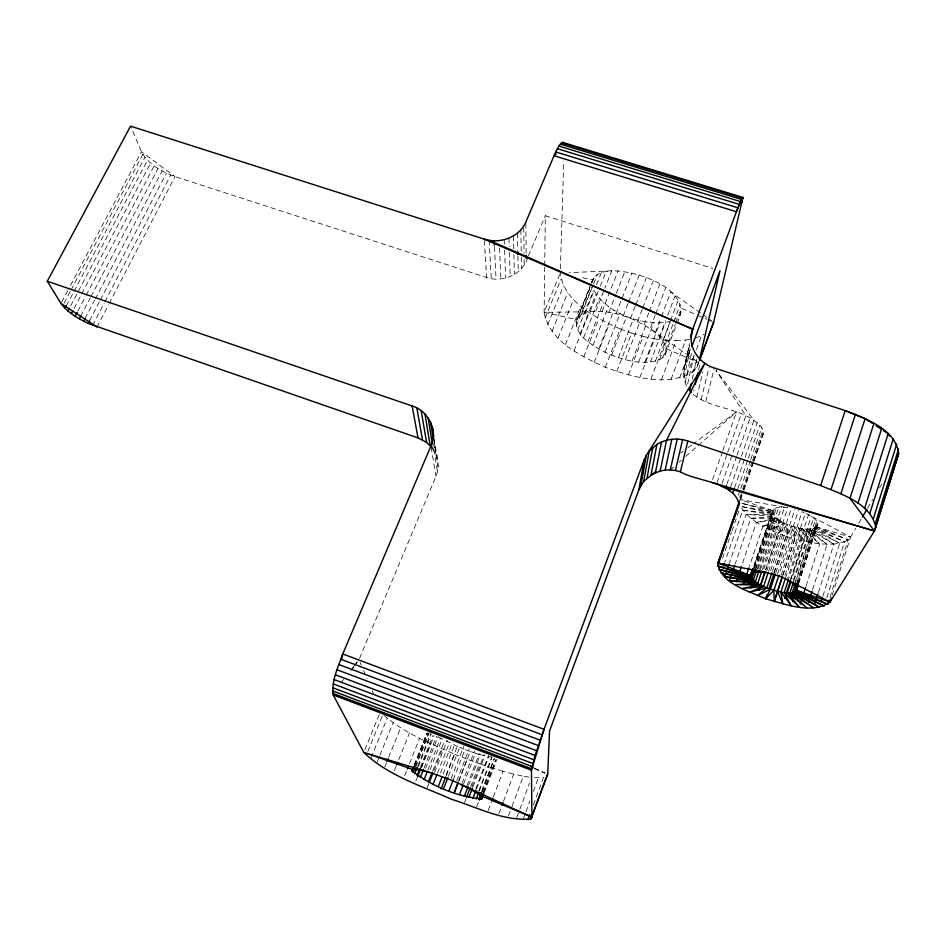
<?xml version="1.0" encoding="UTF-8"?>
<svg xmlns="http://www.w3.org/2000/svg" width="946" height="946" viewBox="0 0 946 946"><rect width="100%" height="100%" fill="white"/><g stroke="black" fill="none" stroke-linecap="round" stroke-linejoin="round"><path stroke-width="0.71" stroke-dasharray="4.73 3.55" d="M782.91 575.263L794.794 539.185L794.853 526.887C780.19 525.243 757.048 504.135 787.829 507.73L739.914 499.512L772.48 510.568L753.288 567.541M544.683 266.973L544.139 312.357L590.103 311.719C611.282 309.614 632.507 317.312 650.02 328.806C659.752 334.222 674.616 351.794 659.539 359.716C641.506 366.149 621.723 359.61 604.979 352.243C593 345.515 573.903 335.925 576.646 319.547L590.919 283.954M544.707 265.507L545.298 215.735L712.953 268.451M676.934 323.307C696.008 289.381 635.925 270.284 611.802 270.804L569.09 272.661M560.387 268.629L563.781 160.938M694.057 355.081L687.092 386.559C679.299 372.972 687.553 357.47 689.421 343.54M774.384 572.543L786.327 536.536L787.923 524.522L778.061 533.461L766.059 569.421M753.986 460.903L763.138 434.403C764.344 426.504 755.771 421.585 750.131 417.872C732.239 407.253 709.169 407.596 692.957 394.139L693.95 389.882M359.563 658.357L435.952 476.335C441.191 464.391 435.432 451.514 434.285 439.37M684.088 368.774L689.468 344.699M683.674 373.28L689.587 345.385M684.041 377.821L690.568 347.288M685.188 382.279L691.739 352.078M692.283 379.145L696.788 359.208M698.562 370.028L700.217 362.933M696.788 397.249L702.878 371.813M591.77 283.15C592.917 273.796 603.903 271.159 611.802 270.804L604.837 288.317M701.092 399.791L709.074 367.391M705.763 401.719L714.336 367.97M784.932 575.428L805.424 513.146C829.949 524.368 811.798 533.721 794.853 526.887L779.35 573.796M826.804 597.706L844.553 541.822L848.207 539.74L850.584 537.103L855.763 528.282M829.961 597.304L848.207 539.74L816.552 526.946L798.341 582.902M832.22 595.105L850.584 537.103L808.499 514.742L787.616 578.396M818.373 592.574L833.864 544.163L844.553 541.822L815.133 527.821L796.946 583.67M822.89 596.122L839.729 543.3L813.217 528.447L795.953 581.4M812.508 589.819L827.111 544.388L808.144 528.956L791.79 578.917M806.063 586.012L819.65 543.974L805.093 528.814L788.739 578.692M798.282 582.31L817.545 523.103M798.483 583.434L811.656 542.945L801.818 528.412L785.901 576.824M798.59 583.54L817.77 524.557M790.407 580.052L811.242 516.421M791.01 578.905L803.308 541.337L798.377 527.762L782.898 574.73M793.245 580.336L813.56 518.136M794.072 580.288L810.876 528.838L839.729 543.3M795.148 581.991L815.417 519.851M796.993 582.204L816.753 521.518M777.506 573.986L798.554 510.367M781.077 575.334L802.078 511.68L804.313 512.661M770.671 570.485L791.341 508.38M772.362 571.372L787.923 524.522M773.852 572.827L794.947 509.255M775.815 572.673L791.341 525.787L794.794 539.185L819.65 543.974L833.864 544.163L810.876 528.838M762.37 569.539L778.972 519.91L756.41 522.358L746.146 514.234L740.434 506.37L772.243 511.881L753.548 567.364M763.8 569.279L784.506 507.352M765.562 569.776L781.668 521.542L762.937 526.295L756.41 522.358L741.83 565.27M766.686 571.136L787.368 509.114M768.601 571.313L784.672 523.091L770.21 530.02L762.937 526.295L749.386 566.394M754.4 568.522L774.597 508.522M755.286 568.83L773.426 514.908L742.681 510.225L724.932 561.806M755.748 569.35L776.441 507.848M757.178 569.031L774.809 516.563L746.146 514.234L729.472 562.882M758.042 569.054L778.735 507.411M759.555 569.279L776.666 518.242L750.769 518.313L735.137 564.064M760.277 570.438L781.455 507.245M753.572 567.919L773.272 509.445M754.376 567.34L772.563 513.335L740.434 506.37M739.701 497.478L740.647 494.734M742.551 489.236L752.046 461.754M752.519 460.383L762.973 430.146M740.233 499.559L743.071 491.329M743.544 489.969L753.016 462.547M753.489 461.175L763.434 432.381M740.493 499.961L743.39 491.589M743.863 490.205L753.501 462.298M722.496 558.388L731.471 532.373M731.944 531.013L739.488 509.102M734.604 487.663L744.691 458.668M745.176 457.285L757.178 422.756M737.797 488.715L747.848 459.756M748.333 458.372L759.815 425.274M738.4 495.231L740.304 489.721M740.789 488.349L750.32 460.808M750.793 459.425L761.755 427.758M730.785 486.622L740.907 457.592M741.392 456.209L753.927 420.272L716.098 370.3M722.094 483.418L745.897 415.637L715.956 370.418M726.906 484.269L736.579 456.599M737.064 455.215L750.131 417.872M716.962 482.756L727.19 453.725M727.687 452.342L741.321 413.615M712.598 479.575L722.366 451.94M722.862 450.556L736.544 411.865L693.773 443.426M740.411 498.116L742.882 491.199M743.379 489.815L753.253 462.109M753.749 460.726L763.138 434.403M533.402 804.857L543.406 777.659L531.593 777.541M559.701 274.411L544.139 312.357C549.39 341.589 581.033 355.98 605.322 367.308C632.448 376.851 665.653 387.363 692.555 372.121L697.119 359.716M692.555 372.121L696.587 367.828L699.047 361.124M685.282 364.423L690.391 350.635M523.434 818.503L525.42 813.099M525.917 811.751L529.902 800.966M533.378 791.518L538.357 778.026M686.843 375.491L693.915 356.323M696.445 349.476L701.494 335.783L703.8 334.328M516.729 817.64L519.295 810.722M519.803 809.338L529.535 783.063M679.618 377.892L690.71 347.962M508.475 816.008L511.538 807.778M512.046 806.406L523.292 776.205L530.209 777.316M671.092 379.299L685.696 340.087L689.965 339.259M664.979 355.105L676.414 324.691M498.873 813.619L501.427 806.808M503.473 801.357L513.69 774.088L523.292 776.205M661.467 379.677L676.071 340.69L685.696 340.087M662.815 340.974L669.981 322.007M670.489 320.647L678.164 300.331M655.412 361.195L670.383 321.557C641.92 326.169 606.705 314.261 592.515 288.057M488.183 810.533L491.258 802.409M493.304 796.993L503.012 771.25L513.69 774.088M650.978 379.05L665.617 340.264L676.071 340.69M659.539 359.716L673.505 322.669M673.694 321.959L680.316 304.399M662.768 357.671L675.267 324.431M675.728 323.236L681.345 308.266L696.161 314.663M681.262 311.837L680.056 315.006L675.633 319.192M483.17 792.724L495.68 759.768M483.453 792.452L495.846 759.815M484.305 792.523L496.993 759.236M659.516 336.894L665.688 320.599M667.746 315.172L674.959 296.157M650.47 362.082L665.428 322.586M476.477 788.988L488.81 756.682L492.204 757.19M478.842 790.88L491.991 756.351M479.35 790.951L491.695 758.538M655.211 332.803L660.911 317.844M661.431 316.484L670.749 291.995L701.743 313.824M481.68 791.246L494.25 758.195M644.841 362.377L659.811 323.012M482.034 791.199L494.403 758.68M476.654 806.832L478.7 801.451M482.283 792.015L491.506 767.762L503.012 771.25M639.874 377.454L654.549 338.822L665.617 340.264M468.507 785.452L480.32 754.672L488.81 756.682M632.117 361.135L647.123 321.995M464.521 802.61L466.071 798.59M470.694 786.504L479.433 763.694L491.506 767.762M628.392 374.912L643.138 336.433L654.549 338.822M471.888 786.788L484.234 754.541M473 786.705L484.813 755.842M655.223 315.184L650.02 328.806L698.798 362.72L696.587 367.828M655.755 313.824L665.641 287.939M475.708 788.964L488.503 755.452M638.68 362.058L653.662 322.811M462.015 783.43L474.466 751.124M625.306 359.657L640.359 320.599M463.611 783.927L475.436 753.205L480.32 754.672M466.946 785.819L479.35 753.536M644.072 325.01L648.779 312.736M649.311 311.376L659.776 284.107M618.412 357.647L633.513 318.66M456.717 781.018L469.204 748.712M458.786 780.556L467.052 759.153L479.433 763.694M616.792 371.506L631.621 333.122L643.138 336.433M458.574 781.786L470.28 751.479L475.436 753.205M637.509 321.51L642.251 309.236M642.772 307.876L653.296 280.607M611.577 355.164L626.737 316.2M448.404 776.299L459.638 747.435L437.892 736.816M451.171 778.676L463.706 746.37M630.521 318.412L635.274 306.137M635.807 304.778L646.378 277.533M453.24 779.811L464.971 749.539L470.28 751.479M440.493 773.024L452.566 742.137M604.979 352.243L620.198 313.303M443.118 774.065L454.387 745.2M623.284 315.787L628.061 303.536M628.593 302.176L639.212 274.955M446.063 775.093L457.592 745.507M446.299 775.602L454.624 754.234C430.158 743.379 404.368 733.221 384.064 715.306M605.322 367.308L620.245 328.995C595.897 317.809 564.431 302.566 560.257 273.051M432.76 770.836L444.644 740.576M598.747 348.956L614.037 310.016M427.202 787.734L428.775 783.726M434.013 770.387L442.397 749.043M594.218 362.401L609.248 324.123M434.592 772.527L447.222 740.351M616 313.717L631.975 272.945M437.513 773.142L449.35 742.894M423.997 768.128L436.65 736.083M425.546 768.365L438.175 736.355M593.024 345.385L608.396 306.421M427.769 770.269L440.375 738.282M608.857 312.239L615.799 294.62M616.331 293.26L624.88 271.573M430.099 769.618L442.208 738.861M415.14 766.851L428.503 733.209M415.791 766.638L429.33 732.547M417.872 765.692L430.643 733.493M418.321 766.816L431.341 733.978M587.939 341.612L603.406 302.59M420.32 767.478L433.032 735.361M415.85 781.053L416.914 778.381M421.136 767.703L430.643 743.674M583.717 356.902L598.865 318.613M421.609 767.36L434.096 735.799M602.046 311.411L618.093 270.852M580.194 333.784L595.826 294.596M404.675 775.696L406.804 770.34M409.476 763.659L419.598 738.258M574.033 350.919L589.323 312.582M598.132 291.569L590.103 311.719L581.376 314.545L576.646 319.547L544.139 312.357M600.272 286.189L606.173 271.419M583.635 337.71L599.173 298.629M414.301 764.687L426.681 733.54M414.289 765.61L427.166 733.221M414.62 765.48L427.58 732.866M595.744 311.234L604.305 289.665M575.913 322.704L591.226 284.51M578.467 316.804L590.186 287.584M592.314 282.263L594.455 276.953M576.28 326.181L592.066 286.768M581.376 314.545L593.118 285.207M593.65 283.871L597.387 274.541M577.722 329.906L593.426 290.623M585.278 312.83L594.372 290.079M596.512 284.722L601.325 272.673M394.447 770.434L396.055 766.414M398.751 759.709L409.512 732.89M565.412 344.569L580.832 306.149M591.463 282.594L592.563 279.85L579.922 277.19M384.845 766.745L386.476 762.701M388.652 757.32L400.619 727.699M558.022 337.994L573.583 299.456M377.17 762.038L379.37 756.623M379.925 755.275L393.11 722.791M552.05 331.337L567.766 292.645M371.092 757.781L387.186 718.298M547.675 324.738L563.52 285.869M364.872 749.705L379.665 713.615M367.828 751.455L382.48 715.637M545.002 318.364L560.99 279.283M527.927 257.146C523.055 274.174 502.941 283.102 486.611 277.497L174.998 176.595C161.908 171.805 148.333 164.332 141.451 151.703L130.548 126.149M528.483 255.81L545.298 215.735M781.668 521.542L770.21 530.02L786.327 536.536L791.341 525.787M92.613 325.365L104.166 303.146M104.84 301.833L170.741 175.057M97 327.009L108.53 304.778M109.216 303.465L174.998 176.595L141.451 151.703L68.526 289.169M89.492 320.8L99.708 301.195M100.382 299.894L166.437 173.153M80.67 316.189L90.26 297.884M90.946 296.583L158.065 168.471M85.022 318.589L94.588 300.296M95.262 298.995L162.18 170.942M74.084 308.42L150.662 162.996M77.915 311.021L85.483 296.63M86.169 295.318L154.198 165.798M70.69 305.747L147.552 160.111M61.644 302.141L67.84 290.469M64.068 303.193L70.288 291.439M70.974 290.138L142.881 154.399M66.409 305.724L73.291 292.692M73.989 291.392L144.927 157.225M858.732 523.244L861.688 518.195M867.624 508.12L872.803 499.299M879.473 487.947L883.174 481.644M778.061 533.461L784.672 523.091M351.262 670.276L353.839 666.764M354.703 665.582L357.281 662.07M340.856 682.858L343.587 679.394M350.836 670.135L353.556 666.658M354.466 665.499L357.186 662.034M670.312 469.902L673.623 467.005M679.133 462.168L681.345 460.229M685.755 456.362L736.544 411.865M680.706 453.063L683.083 451.313M687.837 447.813L692.59 444.301M762.937 526.295L778.972 519.91M695.452 337.994L701.494 335.783M756.41 522.358L776.666 518.242M750.769 518.313L774.809 516.563M746.146 514.234L773.426 514.908M742.681 510.225L772.563 513.335M772.48 510.568L740.943 503.106L772.243 511.881M816.552 526.946L850.584 537.103M786.327 536.536L794.794 539.185M815.133 527.821L848.207 539.74M620.245 328.995L631.621 333.122M459.638 747.435L464.971 749.539M454.624 754.234L467.052 759.153M534.194 768.601L545.002 773.154M813.217 528.447L844.553 541.822M666.15 348.66L698.798 362.72M697.509 315.243L706.934 319.31M708.282 319.902L712.326 321.64M534.573 768.14L545.085 773.059M808.144 528.956L833.864 544.163M702.937 314.663L711.286 320.54M805.093 528.814L827.111 544.388M801.818 528.412L819.65 543.974M798.377 527.762L811.656 542.945M431.707 447.423L435.574 453.347L438.069 462.369M794.853 526.887L803.308 541.337M360.142 662.413L361.289 665.109M363.583 670.501L367.013 678.589M372.168 690.722L373.883 694.766M431.163 447.446L435.952 476.335M432.499 441.25L437.442 471.77M432.748 446.406L433.221 449.267M433.978 443.39L435.574 453.347M433.694 439.145L438.152 467.076M484.376 240.556L486.611 277.497M489.141 240.308L491.246 278.644M494.451 246.693L496.047 279.129M499.547 247.97L500.883 278.928M504.218 239.693L504.372 244.115M504.596 250.028L505.625 278.065M508.983 238.12L509.244 246.658M509.421 252.357L510.178 276.563M513.418 235.921L513.749 248.763M513.891 254.462L514.411 274.435M517.415 233.142L517.769 250.312M517.888 256.035L518.219 271.762M520.868 229.854L521.222 251.388M521.329 257.123L521.518 268.605M523.706 227.596L524.06 253.516M524.131 259.275L524.214 265.046M525.834 223.563L526.165 253.93"/><path stroke-width="1.42" d="M699.792 360.024L713.674 322.219L742.953 197.418L562.492 142.326L558.838 146.027L555.657 151.928L525.822 222.121C519.118 237.529 499.748 244.186 484.281 239.137L130.548 126.149L47.3 281.234L412.125 405.964C428.361 410.848 438.128 430.335 430.927 446.004L342.783 653.97C338.183 666.989 331.23 680.824 333.193 694.932L363.772 752.377C387.825 775.59 421.514 785.925 451.549 799.287C477.186 807.305 503.591 821.412 530.954 818.929L547.71 774.289L549.543 731.045L638.869 489.78L643.67 481.443L655.755 471.475M742.953 197.418L737.892 207.789L692.744 329.184C686.524 345.408 698.467 363.382 714.336 367.97L845.204 410.599C865.531 418.853 895.448 428.55 898.7 453.619L874.423 530.978L830.032 602.011C811.325 614.995 785.618 603.938 765.645 598.853C749.35 591.002 720.462 584.06 717.967 563.024L739.441 500.883M875.76 527.277C870.793 502.775 840.923 494.19 820.667 485.511L687.837 441.002C677.667 437.643 666.09 438.731 656.938 444.395L651.014 474.987L660.178 471.013L666.575 440.233L704.9 363.335L646.331 455.286L644.191 459.839L544.045 729.307L535.081 755.487L531.416 770.186L531.971 817.155L480.107 795.385C464.734 784.612 446.772 778.097 429.046 772.291L363.772 752.377L413 769.547L420.521 770.103L429.046 772.291M798.294 584.723C796.567 598.641 778.806 591.333 770.328 589.216C762.464 585.929 745.365 580.513 752.815 568.936M638.869 489.78L644.191 459.839M640.915 485.428L646.331 455.286M643.67 481.443L649.228 451.136L656.938 444.395M647.064 477.931L652.787 447.47M655.412 472.657L661.561 441.959M690.911 336.528L691.502 333.725M690.958 337.651L692.744 329.184L489.141 240.308M660.178 471.013L665.18 470.091L671.826 439.263M665.18 470.091L670.312 469.902L677.218 439.074M691.337 392.342L689.705 390.544L691.313 383.426M699.461 359.847L720.001 270.662L691.916 346.496M695.275 384.206L697.9 372.866M670.312 469.902L675.42 470.469L682.586 439.654M753.087 568.747L750.746 575.688L717.967 563.024L739.051 504.147C734.191 481.419 695.239 481.289 680.411 471.758L687.837 441.002M829.074 600.119L827.738 604.328L796.461 590.328L796.757 589.157C791.554 578.195 777.021 575.393 766.225 572.519L717.967 563.024M333.418 690.474L332.696 693.276L531.557 768.743M341.34 659.575L342.783 653.97L544.045 729.307L531.416 770.186L333.193 694.932M413.225 767.395L412.149 771.002C431.707 785.972 457.426 797.017 481.975 798.802L481.597 796.851L480.107 795.385L481.159 792.63M778.901 575.18L773.887 590.363L774.218 601.632L782.448 576.114M873.442 518.455L896.678 444.112M875.44 523.067L898.523 449.043M869.8 513.548L893.213 438.944M864.585 508.487L888.188 433.658L883.328 430.501M857.916 503.39L881.707 428.42M796.461 590.328L830.032 602.011L831.345 597.86M814.837 603.643L817.935 593.958M873.95 423.359L849.957 498.412L874.423 530.978L898.7 453.619M821.128 601.68L822.452 597.517M808.523 602.212L812.07 591.191M800.174 604.234L805.602 587.419M840.935 493.694L865.117 418.617L845.204 410.599L820.667 485.511M796.485 587.821L797.833 583.694M796.946 583.67L794.214 592.042L824.143 606.079L795.61 591.297L797.88 584.309M792.582 601.585L798.034 584.829M831.085 489.354L855.444 414.324M784.636 598.38L790.549 580.3M788.29 580.075L784.199 592.551L799.264 607.036L787.249 592.799L790.891 581.695M787.249 592.799L806.749 607.71L789.981 592.799L793.611 581.672M789.981 592.799L813.501 607.793L792.322 592.551L795.503 582.795M795.645 586.343L796.544 583.576M777.435 591.309L782.803 603.95L780.899 592.042L785.452 578.207M774.218 601.632L782.448 576.646M775.353 574.045L770.328 589.216L757.285 595.696L766.863 587.915L771.901 572.756M773.887 590.363L765.645 598.853L767.029 594.703M768.412 590.552L773.923 573.926M764.64 572.531L760.501 584.924L735.243 584.652L757.758 583.327L761.908 570.923M759.13 590.174L765.137 572.188M766.863 587.915L749.315 592.231L763.564 586.473L768.152 572.697M750.947 574.494L752.992 572.708L753.938 569.918M726.138 572.614L724.707 576.776L753.465 580.075L721.089 572.957L752.023 578.514L754.813 570.213M752.992 572.708L754.813 572.153L755.748 569.35M750.71 588.081L756.741 570.107M730.88 576.552L729.461 580.702L755.393 581.695L759.094 570.663M743.308 584.368L748.925 567.777M751.692 573.489L753.099 569.315M752.023 578.514L718.724 569.338L751.112 577.036L753.442 570.107M736.177 581.873L741.357 566.654M731.826 573.773L734.664 565.448M723.489 565.992L724.447 563.201M727.084 569.835L728.988 564.265M751.112 577.036L717.671 565.992L739.5 502.764M732.689 493.185L734.12 489.047M729.342 490.773L730.3 488.006M725.452 488.408L726.422 485.653M527.892 819.827L529.902 814.388M530.954 818.929L546.055 777.778M699.543 359.787L713.674 322.219M501.936 805.436L502.965 802.716M491.766 801.049L492.783 798.341M481.597 796.851L482.637 794.096M480.875 799.252L482.933 793.812M481.975 798.802L483.784 793.883M472.882 798.412L475.956 790.336M476.264 799.051L478.83 792.299M478.948 799.335L481.526 792.559M479.208 800.103L481.774 793.363M464.391 796.165L467.986 786.8M466.579 797.242L470.174 787.852M468.897 797.443L472.492 788.053M459.496 794.605L463.102 785.263M454.127 792.594L457.746 783.229M454.317 792.819L458.041 783.17M443.591 788.68L447.872 777.683M448.972 790.821L453.24 779.811M438.294 786.433L442.054 776.808M441.096 788.952L445.779 776.938M428.432 781.845L432.216 772.208M429.307 782.389L432.972 773.059M433.197 784.128L436.969 774.514M420.296 777.47L423.465 769.465M424.092 779.599L427.249 771.605M413 772.232L414.608 768.199M414.679 773.745L417.34 767.029M417.139 775.507L419.788 768.814M417.434 777.044L420.603 769.039M407.336 769.003L408.412 766.331M412.149 771.002L413.757 766.958M414.088 766.839L412.149 770.103M396.599 765.078L397.675 762.393M387.02 761.353L388.108 758.668M560.233 144.064L741.416 199.417L736.402 211.738L553.966 155.712L556.248 153.926M765.645 598.853L770.328 589.216M47.3 281.234L60.958 303.441C67.663 312.712 78.092 318.412 88.132 323.414L89.492 320.8M79.31 318.802L80.67 316.189M83.662 321.202L85.022 318.589M71.352 313.611L72.724 311.021M75.172 316.248L77.229 312.322M67.946 310.95L69.318 308.349M65.026 308.325L66.409 305.724M546.563 776.406L547.71 774.289M862.433 516.942L866.879 509.374M760.501 584.924L741.912 588.518L763.564 586.473M754.813 572.153L766.225 572.519M729.461 580.702L757.758 583.327M724.707 576.776L755.393 581.695M675.42 470.469L680.411 471.758M721.124 486.185L874.423 530.978L711.617 482.342M717.671 565.992L750.746 575.688M561.463 142.822L742.965 198.27M558.838 146.027L740.434 201.557M557.3 148.676L739.24 204.371M555.657 151.928L737.892 207.789M562.492 142.326L563.851 143.579M88.132 323.414L418.002 437.892L426.599 442.421L431.707 447.423M340.666 659.173L542.07 734.723M338.703 664.482L540.142 740.186M336.953 669.744L538.298 745.554M335.44 674.829L536.595 750.698M334.222 679.595L535.081 755.487M333.323 683.934L533.792 759.78M332.755 687.718L532.764 763.481M332.554 690.852L532.007 766.497M795.61 591.297L827.738 604.328M484.281 239.137L692.744 329.184M461.494 784.766L531.971 817.155M530.635 766.295L533.26 767.525M787.155 579.78L830.032 602.011M792.322 592.551L819.354 607.249L794.214 592.042M865.117 418.617L872.401 423.37M876.043 425.747L880.903 428.916M60.958 303.441L97 327.009M780.899 592.042L791.223 605.771L784.199 592.551M688.392 388.546L689.705 390.544M888.188 433.658L889.5 436.153M741.416 199.417L742.22 202.089M412.125 405.964L418.002 437.892M416.843 407.986L422.495 439.843M421.147 410.67L426.599 442.421M424.931 413.97L430.194 445.59M428.089 417.789L432.287 443.544M430.56 422.046L433.292 439.121M432.263 426.634L433.836 436.532M433.256 436.354L433.694 439.145M494.167 240.804L494.38 245.227M517.805 251.742L517.864 254.604M526.177 255.373L526.213 258.27"/></g></svg>
